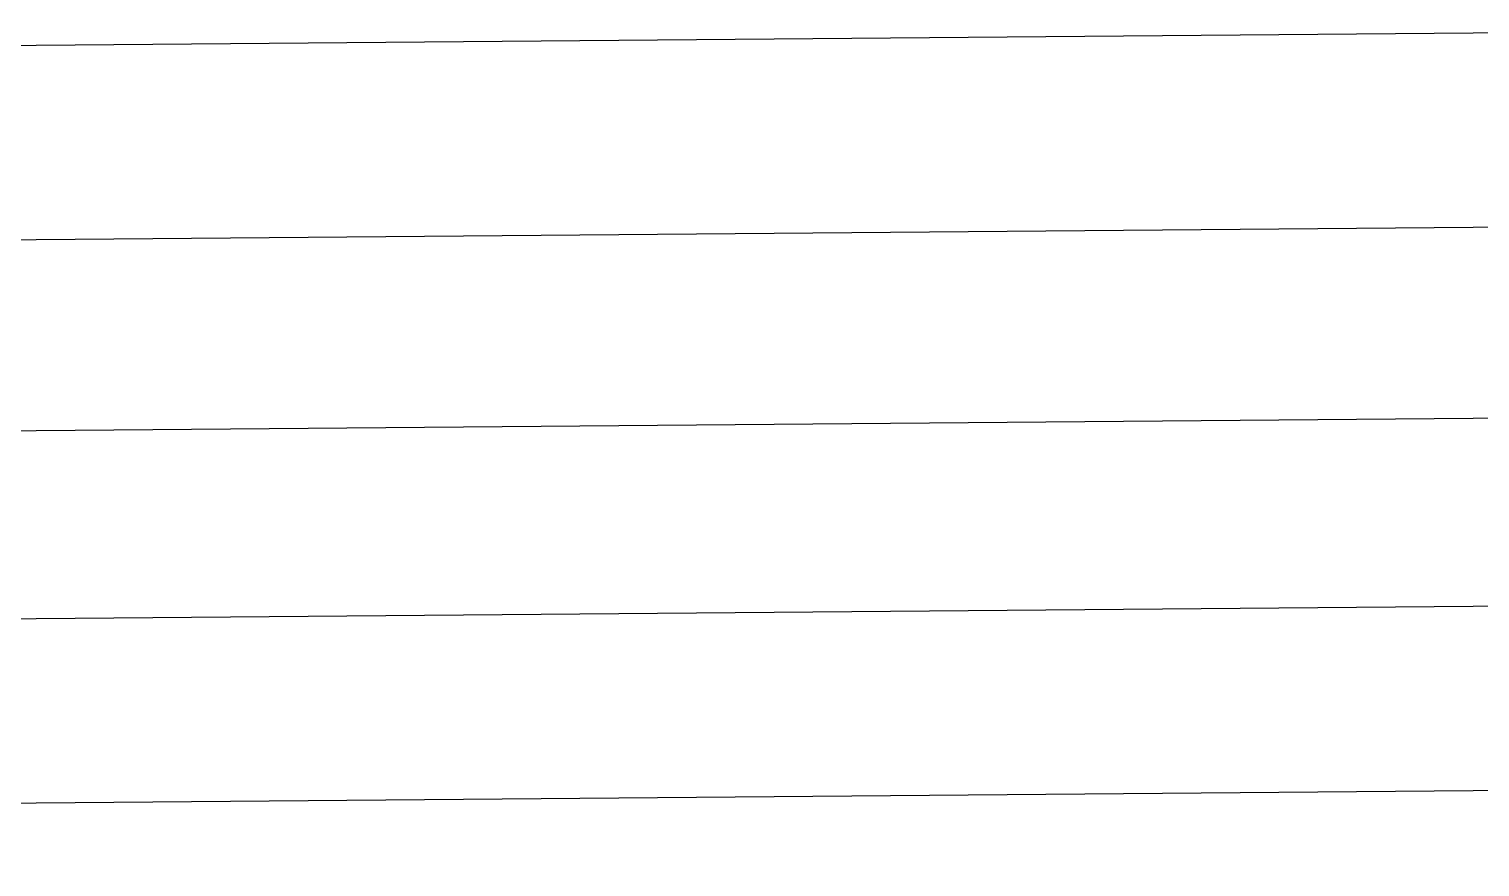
# Model space of a CAD drawing. Header units: millimetres. Extents: x 904915 to 1000606, y 1622718 to 1674089.
# Drawn here: x 942030 to 944219, y 1623069 to 1624333 of the extents above; entities that cross this region are included whole.
import ezdxf

# ---------------------------------------------------------------- set-up
doc = ezdxf.new("R2010")
doc.units = ezdxf.units.MM
doc.layers.add('Контур', color=7, linetype='Continuous')

msp = doc.modelspace()

# ---------------------------------------------------------------- linework, layer by layer
at = {"layer": 'Контур', "color": 252, "ltscale": 15}
for p, q in [((931638.3, 1624219.5), (944881.7, 1624333.3)), ((931350.9, 1623924.1), (945179.5, 1624042.8)), ((931063.1, 1623633.2), (945476.2, 1623757)), ((930788.9, 1623347.4), (945769.9, 1623476.1)), ((930787.3, 1623069.2), (946053.2, 1623200.3))]:
    msp.add_line(p, q, dxfattribs=at)

doc.saveas('drawing.dxf')
